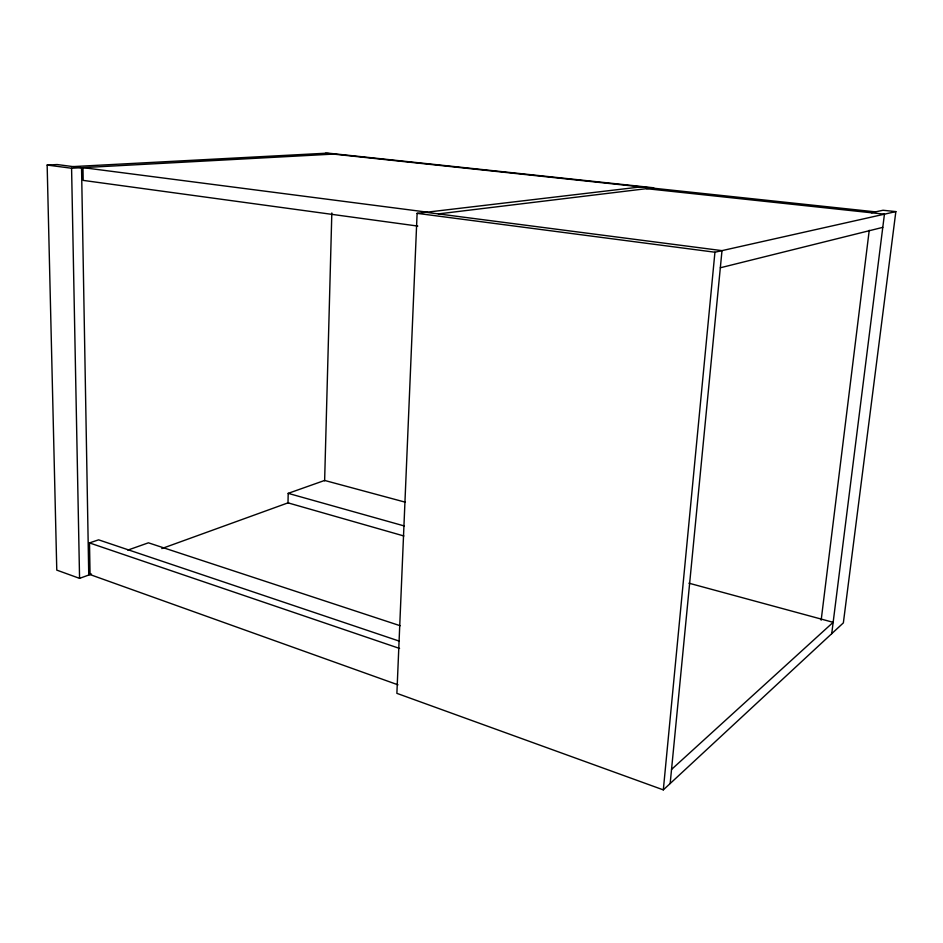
<?xml version="1.0" encoding="UTF-8"?>
<svg xmlns="http://www.w3.org/2000/svg" width="943" height="943" viewBox="0 0 943 943"><rect width="100%" height="100%" fill="white"/><g stroke="black" fill="none" stroke-linecap="round" stroke-linejoin="round"><path stroke-width="1.41" d="M405.372 502.206L324.64 480.447L288.193 493.354L288.004 502.855L403.875 535.978M324.628 480.847L331.83 212.965M641.04 186.879L417.112 213.342L396.885 693.353L663.318 789.88L843.36 622.887L895.85 211.609L883.025 210.254L871.391 212.764M663.318 789.88L714.935 252.217L895.85 211.609M670.167 783.527L721.996 250.638L425.941 212.305M821.164 620.188L869.234 230.292M831.726 633.672L884.44 214.167L646.403 188.671M671.534 769.441L833.152 622.321L688.932 583.187M88.748 575.041L81.546 167.713L57.158 164.542L47.15 165.06L56.78 570.114L79.566 578.365L91.506 574.039M161.783 548.578L288.57 502.654M127.8 550.111L148.416 542.814L400.174 625.728M397.981 684.83L90.056 574.57L89.502 542.909L98.602 539.832L399.337 641.146M720.322 267.777L882.789 227.357M438.377 213.908L653.711 187.787L327.846 153.12L72.929 166.593M47.15 165.06L71.585 168.243L333.421 154.098M325.429 153.237L875.517 211.869M427.191 212.151L82.96 167.63L83.184 180.396L417.796 226.084M417.112 213.342L714.935 252.217M288.193 493.354L404.311 525.97M89.502 542.909L399.561 648.442M71.585 168.243L79.566 578.365"/></g></svg>
